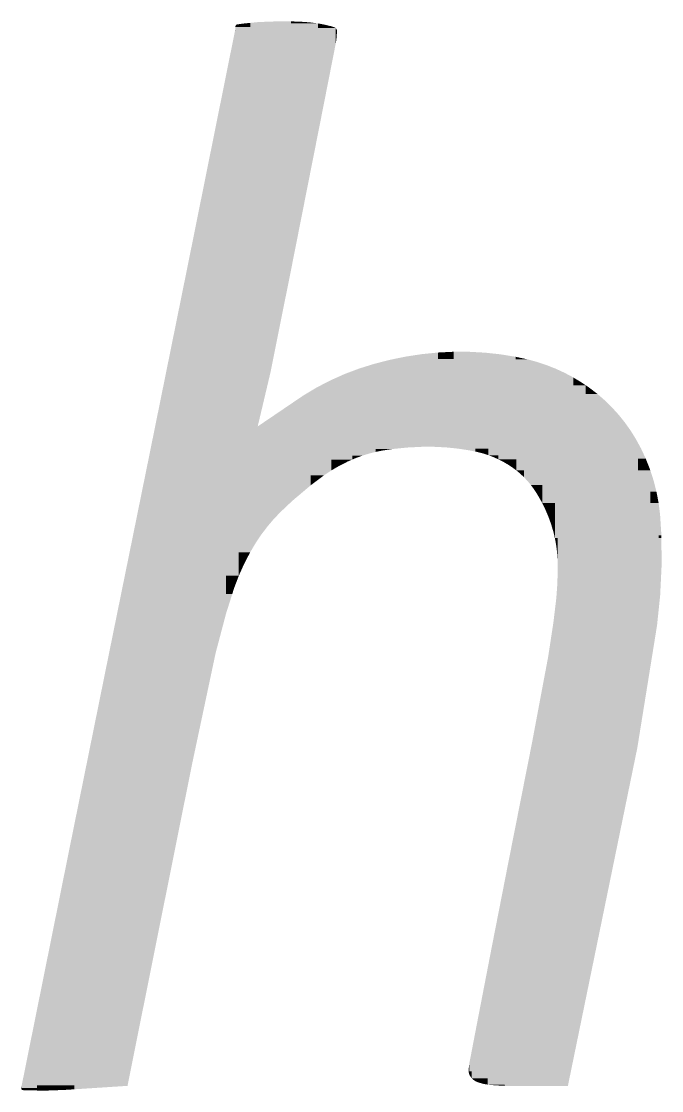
# Model space of a CAD drawing. Extents: x 149 to 8866, y 149 to 4853.
# Drawn here: x 4203.4 to 4285.7, y 4636.4 to 4774.1 of the extents above; entities that cross this region are included whole.
import ezdxf

# ---------------------------------------------------------------- set-up
doc = ezdxf.new("R2010")
doc.units = 0
doc.layers.add('L1D0', color=1, linetype='CONTINUOUS')

msp = doc.modelspace()

# ---------------------------------------------------------------- linework, layer by layer
at = {"layer": 'L1D0'}
for points in [[(4230.888, 4773.148), (4230.9, 4773.321), (4230.9, 4773.148)], [(4230.9, 4773.435), (4230.91, 4773.487), (4230.932, 4773.435), (4230.932, 4773.535)], [(4230.9, 4773.321), (4230.9, 4773.435), (4230.932, 4773.321), (4230.932, 4773.435)], [(4230.9, 4772.89), (4230.9, 4773.321), (4232.817, 4772.89), (4232.817, 4773.321)], [(4230.932, 4773.535), (4230.962, 4773.579), (4231.123, 4773.535), (4231.123, 4773.579)], [(4230.932, 4773.321), (4230.932, 4773.535), (4231.969, 4773.321), (4231.969, 4773.535)], [(4230.962, 4773.579), (4231.002, 4773.615), (4231.123, 4773.579), (4231.123, 4773.615)], [(4231.002, 4773.615), (4231.046, 4773.643), (4231.123, 4773.615), (4231.123, 4773.643)], [(4231.046, 4773.643), (4231.097, 4773.66), (4231.123, 4773.643), (4231.123, 4773.664)], [(4231.123, 4773.535), (4231.123, 4773.664), (4231.969, 4773.535), (4231.969, 4773.777)], [(4231.969, 4773.321), (4231.969, 4773.777), (4232.817, 4773.321), (4232.817, 4773.862)], [(4232.817, 4773.862), (4233.868, 4773.964), (4234.924, 4773.862), (4234.924, 4774.004)], [(4232.817, 4772.89), (4232.817, 4773.862), (4234.924, 4772.89), (4234.924, 4773.862)], [(4234.924, 4774.004), (4236.174, 4774.05), (4238.051, 4774.004), (4238.051, 4774.05)], [(4234.924, 4772.89), (4234.924, 4774.004), (4238.051, 4772.89), (4238.051, 4774.004)], [(4238.051, 4773.789), (4238.051, 4774.05), (4239.301, 4773.789), (4239.301, 4774.007)], [(4238.051, 4772.609), (4238.051, 4773.789), (4241.511, 4772.609), (4241.511, 4773.789)], [(4239.301, 4773.789), (4239.301, 4774.007), (4239.926, 4773.789), (4239.926, 4773.962)], [(4239.926, 4773.789), (4239.926, 4773.962), (4241.511, 4773.789), (4240.457, 4773.924)], [(4241.511, 4773.616), (4241.511, 4773.789), (4242.429, 4773.616), (4242.033, 4773.69)], [(4241.511, 4773.179), (4241.511, 4773.616), (4242.429, 4773.179), (4242.429, 4773.616)], [(4242.429, 4773.179), (4242.429, 4773.616), (4243.212, 4773.179), (4243.212, 4773.424)], [(4243.212, 4773.305), (4243.212, 4773.424), (4243.598, 4773.305)], [(4243.212, 4773.179), (4243.212, 4773.305), (4243.598, 4773.179), (4243.598, 4773.305)], [(4243.598, 4773.264), (4243.598, 4773.305), (4243.695, 4773.264), (4243.631, 4773.295)], [(4243.598, 4773.225), (4243.598, 4773.264), (4243.754, 4773.225), (4243.695, 4773.264)], [(4230.488, 4771.102), (4230.848, 4772.89), (4238.051, 4771.102), (4238.051, 4772.89)], [(4230.848, 4772.89), (4230.865, 4772.976), (4230.9, 4772.89), (4230.9, 4772.976)], [(4230.865, 4772.976), (4230.888, 4773.148), (4230.9, 4772.976), (4230.9, 4773.148)], [(4238.051, 4771.102), (4238.051, 4772.609), (4243.782, 4771.102), (4243.782, 4772.609)], [(4241.511, 4772.609), (4241.511, 4773.179), (4243.808, 4772.609), (4243.808, 4773.179)], [(4243.598, 4773.179), (4243.598, 4773.225), (4243.808, 4773.179), (4243.754, 4773.225)], [(4243.782, 4772.177), (4243.782, 4772.609), (4243.928, 4772.177), (4243.95, 4772.609)], [(4243.782, 4771.745), (4243.782, 4772.177), (4243.886, 4771.745), (4243.928, 4772.177)], [(4243.808, 4773.064), (4243.808, 4773.179), (4243.891, 4773.064), (4243.853, 4773.123)], [(4243.808, 4773), (4243.808, 4773.064), (4243.921, 4773), (4243.891, 4773.064)], [(4243.808, 4772.932), (4243.808, 4773), (4243.94, 4772.932), (4243.921, 4773)], [(4243.808, 4772.861), (4243.808, 4772.932), (4243.95, 4772.861), (4243.94, 4772.932)], [(4243.808, 4772.609), (4243.808, 4772.861), (4243.95, 4772.609), (4243.95, 4772.861)], [(4228.851, 4762.968), (4230.488, 4771.102), (4242.18, 4762.968), (4243.782, 4771.102)], [(4243.782, 4771.102), (4243.782, 4771.745), (4243.824, 4771.315), (4243.886, 4771.745)], [(4228.451, 4760.98), (4228.851, 4762.968), (4241.788, 4760.98), (4242.18, 4762.968)], [(4226.853, 4753.044), (4228.451, 4760.98), (4240.219, 4753.044), (4241.788, 4760.98)], [(4226.413, 4750.857), (4226.853, 4753.044), (4239.787, 4750.857), (4240.219, 4753.044)], [(4224.636, 4742.031), (4226.413, 4750.857), (4238.042, 4742.031), (4239.787, 4750.857)], [(4222.688, 4732.412), (4224.555, 4741.632), (4236.111, 4732.412), (4237.963, 4741.632)], [(4224.555, 4741.632), (4224.636, 4742.031), (4237.963, 4741.632), (4238.042, 4742.031)], [(4222.069, 4729.354), (4222.406, 4731.02), (4222.688, 4729.354), (4222.688, 4732.412)], [(4222.688, 4729.354), (4222.688, 4732.412), (4235.497, 4729.354), (4236.111, 4732.412)], [(4251.196, 4730.57), (4252.801, 4730.898), (4254.864, 4730.57), (4254.864, 4731.213)], [(4254.864, 4730.57), (4254.864, 4731.213), (4256.941, 4730.57), (4256.941, 4731.421)], [(4256.941, 4730.57), (4256.941, 4731.421), (4257.983, 4730.57), (4257.983, 4731.474)], [(4257.983, 4730.57), (4257.983, 4731.474), (4258.982, 4730.57), (4258.982, 4731.524)], [(4258.982, 4730.57), (4258.982, 4731.524), (4260.985, 4730.57), (4260.985, 4731.519)], [(4260.985, 4730.57), (4260.985, 4731.519), (4262.984, 4730.57), (4262.984, 4731.408)], [(4262.984, 4730.57), (4262.984, 4731.408), (4264.975, 4730.57), (4264.975, 4731.194)], [(4264.975, 4730.531), (4264.975, 4731.194), (4266.953, 4730.531), (4266.953, 4730.875)], [(4266.953, 4730.531), (4266.953, 4730.875), (4268.545, 4730.531), (4267.932, 4730.663)], [(4221.216, 4725.143), (4222.069, 4729.354), (4234.524, 4725.143), (4234.524, 4729.354)], [(4234.524, 4725.143), (4234.524, 4729.354), (4235.379, 4728.764), (4235.497, 4729.354)], [(4244.936, 4728.652), (4246.793, 4729.354), (4251.196, 4728.652), (4251.196, 4729.354)], [(4246.793, 4729.354), (4247.74, 4729.65), (4248.736, 4729.354), (4248.736, 4729.96)], [(4248.736, 4729.96), (4250.756, 4730.48), (4251.196, 4729.96), (4251.196, 4730.57)], [(4248.736, 4729.354), (4248.736, 4729.96), (4251.196, 4729.354), (4251.196, 4729.96)], [(4251.196, 4723.415), (4251.196, 4730.57), (4264.975, 4723.415), (4264.975, 4730.57)], [(4264.975, 4729.336), (4264.975, 4730.531), (4268.545, 4729.336), (4268.545, 4730.531)], [(4264.975, 4727.215), (4264.975, 4729.336), (4272.116, 4727.215), (4272.116, 4729.336)], [(4268.545, 4729.8), (4268.545, 4730.531), (4270.948, 4729.8), (4269.757, 4730.199)], [(4268.545, 4729.336), (4268.545, 4729.8), (4272.116, 4729.336), (4270.948, 4729.8)], [(4272.116, 4728.218), (4272.116, 4729.336), (4274.365, 4728.218), (4273.256, 4728.809)], [(4241.363, 4726.929), (4243.125, 4727.843), (4244.936, 4726.929), (4244.936, 4728.652)], [(4244.936, 4725.356), (4244.936, 4728.652), (4251.196, 4725.356), (4251.196, 4728.652)], [(4272.116, 4727.215), (4272.116, 4728.218), (4274.365, 4727.215), (4274.365, 4728.218)], [(4274.365, 4727.215), (4274.365, 4728.218), (4275.959, 4727.215), (4275.44, 4727.569)], [(4238.839, 4725.356), (4239.659, 4725.913), (4241.363, 4725.356), (4241.363, 4726.929)], [(4241.363, 4725.356), (4241.363, 4726.929), (4244.936, 4725.356), (4244.936, 4726.929)], [(4264.975, 4723.415), (4264.975, 4727.215), (4275.959, 4723.415), (4275.959, 4727.215)], [(4275.959, 4726.08), (4275.959, 4727.215), (4277.488, 4726.08), (4276.484, 4726.857)], [(4220.561, 4721.909), (4221.216, 4725.143), (4233.759, 4721.909), (4234.524, 4725.143)], [(4233.759, 4721.909), (4238.839, 4725.356), (4251.196, 4721.909), (4251.196, 4725.356)], [(4275.959, 4725.246), (4275.959, 4726.08), (4278.446, 4725.246), (4277.488, 4726.08)], [(4275.959, 4724.356), (4275.959, 4725.246), (4279.352, 4724.356), (4278.446, 4725.246)], [(4275.959, 4723.415), (4275.959, 4724.356), (4280.203, 4723.415), (4279.352, 4724.356)], [(4251.196, 4719.285), (4251.196, 4723.415), (4254.85, 4719.285), (4254.85, 4723.415)], [(4254.85, 4719.285), (4254.85, 4723.415), (4259.527, 4719.285), (4259.527, 4723.415)], [(4259.527, 4719.054), (4259.527, 4723.415), (4267.053, 4719.054), (4267.053, 4723.415)], [(4267.053, 4719.755), (4267.053, 4723.415), (4280.203, 4719.755), (4280.203, 4723.415)], [(4280.203, 4721.389), (4280.203, 4723.415), (4281.734, 4721.389), (4280.999, 4722.424)], [(4219.412, 4716.24), (4219.77, 4718.002), (4220.561, 4716.24), (4220.561, 4721.909)], [(4220.561, 4716.24), (4220.561, 4721.909), (4243.228, 4716.24), (4243.228, 4721.909)], [(4243.228, 4719.014), (4243.228, 4721.909), (4251.196, 4719.014), (4251.196, 4721.909)], [(4280.203, 4720.313), (4280.203, 4721.389), (4282.407, 4720.313), (4281.734, 4721.389)], [(4267.053, 4716.24), (4267.053, 4719.755), (4282.711, 4716.24), (4282.711, 4719.755)], [(4280.203, 4719.755), (4280.203, 4720.313), (4282.711, 4719.755), (4282.407, 4720.313)], [(4282.711, 4717.752), (4282.711, 4719.755), (4283.699, 4717.752), (4283.068, 4719.102)], [(4243.228, 4718.134), (4243.228, 4719.014), (4247.191, 4718.134), (4247.191, 4719.014)], [(4247.191, 4718.632), (4247.191, 4719.014), (4248.944, 4718.632), (4248.944, 4719.014)], [(4247.191, 4718.134), (4247.191, 4718.632), (4248.061, 4718.405), (4248.944, 4718.632)], [(4248.944, 4718.632), (4248.944, 4719.014), (4249.838, 4718.812), (4249.838, 4719.014)], [(4249.838, 4718.812), (4249.838, 4719.014), (4250.289, 4718.879), (4250.289, 4719.014)], [(4250.289, 4718.879), (4250.289, 4719.014), (4251.196, 4719.014)], [(4251.196, 4719.014), (4251.196, 4719.285), (4253.02, 4719.195), (4254.85, 4719.285)], [(4259.527, 4719.054), (4258.027, 4719.208), (4259.527, 4719.285), (4256.52, 4719.285)], [(4261.757, 4718.673), (4261.018, 4718.825), (4261.757, 4719.054), (4259.527, 4719.054)], [(4262.1, 4718.603), (4261.757, 4718.673), (4262.1, 4719.054), (4261.757, 4719.054)], [(4262.1, 4718.603), (4262.1, 4719.054), (4263.441, 4718.603), (4263.441, 4719.054)], [(4263.441, 4718.211), (4262.775, 4718.425), (4263.441, 4718.603), (4262.1, 4718.603)], [(4263.441, 4718.211), (4263.441, 4719.054), (4267.053, 4718.211), (4267.053, 4719.054)], [(4264.731, 4717.677), (4264.093, 4717.961), (4264.731, 4718.211), (4263.441, 4718.211)], [(4264.731, 4717.677), (4264.731, 4718.211), (4267.053, 4717.677), (4267.053, 4718.211)], [(4243.228, 4717.638), (4243.228, 4718.134), (4245.916, 4717.638), (4245.916, 4718.134)], [(4243.228, 4716.868), (4243.228, 4717.638), (4244.304, 4716.868), (4244.304, 4717.638)], [(4243.228, 4716.24), (4243.228, 4716.868), (4243.273, 4716.27), (4244.304, 4716.868)], [(4244.304, 4716.868), (4244.304, 4717.638), (4245.37, 4717.403), (4245.916, 4717.638)], [(4245.916, 4717.638), (4245.916, 4718.134), (4246.335, 4717.818), (4247.191, 4718.134)], [(4265.958, 4717.006), (4265.353, 4717.358), (4265.958, 4717.677), (4264.731, 4717.677)], [(4265.958, 4717.006), (4265.958, 4717.677), (4267.053, 4717.006), (4267.053, 4717.677)], [(4266.25, 4716.814), (4265.958, 4717.006), (4267.053, 4716.814), (4267.053, 4717.006)], [(4282.711, 4716.366), (4282.711, 4717.752), (4284.246, 4716.366), (4283.699, 4717.752)], [(4218.402, 4711.268), (4219.412, 4716.24), (4237.09, 4711.268), (4237.09, 4716.24)], [(4237.09, 4714.323), (4237.09, 4716.24), (4240.57, 4714.323), (4240.57, 4716.24)], [(4240.57, 4715.612), (4240.57, 4716.24), (4242.28, 4715.612), (4243.228, 4716.24)], [(4240.57, 4715.253), (4240.57, 4715.612), (4241.804, 4715.253), (4242.28, 4715.612)], [(4266.525, 4716.633), (4266.25, 4716.814), (4267.053, 4716.633), (4267.053, 4716.814)], [(4267.053, 4716.24), (4266.525, 4716.633), (4267.053, 4716.633)], [(4268.033, 4715.364), (4267.556, 4715.817), (4268.033, 4716.24), (4267.053, 4716.24)], [(4268.033, 4715.364), (4268.033, 4716.24), (4270.366, 4715.364), (4270.366, 4716.24)], [(4270.366, 4712.042), (4270.366, 4716.24), (4284.287, 4712.042), (4284.287, 4716.24)], [(4282.711, 4716.24), (4282.711, 4716.366), (4284.287, 4716.24), (4284.246, 4716.366)], [(4284.287, 4713.507), (4284.287, 4716.24), (4285.072, 4713.507), (4284.702, 4714.949)], [(4237.09, 4711.268), (4237.09, 4714.323), (4238.211, 4712.329), (4240.57, 4714.323)], [(4240.57, 4714.323), (4240.57, 4715.253), (4241.804, 4715.253)], [(4268.483, 4714.884), (4268.033, 4715.364), (4270.366, 4714.884), (4270.366, 4715.364)], [(4268.903, 4714.378), (4268.483, 4714.884), (4270.366, 4714.378), (4270.366, 4714.884)], [(4269.293, 4713.847), (4268.903, 4714.378), (4270.366, 4713.847), (4270.366, 4714.378)], [(4269.473, 4713.572), (4269.293, 4713.847), (4270.366, 4713.572), (4270.366, 4713.847)], [(4269.757, 4713.133), (4269.473, 4713.572), (4270.366, 4713.133), (4270.366, 4713.572)], [(4270.366, 4712.042), (4270.275, 4712.225), (4270.366, 4713.133), (4269.757, 4713.133)], [(4284.287, 4712.042), (4284.287, 4713.507), (4285.35, 4712.042), (4285.072, 4713.507)], [(4270.74, 4711.288), (4270.366, 4712.042), (4271.996, 4711.288), (4271.996, 4712.042)], [(4271.996, 4707.549), (4271.996, 4712.042), (4285.35, 4707.549), (4285.35, 4712.042)], [(4285.35, 4709.822), (4285.35, 4712.042), (4285.582, 4709.822), (4285.536, 4710.565)], [(4217.523, 4706.943), (4218.402, 4711.268), (4233.522, 4706.943), (4233.522, 4711.268)], [(4233.522, 4710.839), (4233.522, 4711.268), (4236.636, 4710.839), (4237.09, 4711.268)], [(4233.522, 4709.931), (4233.522, 4710.839), (4235.778, 4709.931), (4236.636, 4710.839)], [(4271.152, 4710.327), (4270.74, 4711.288), (4271.996, 4710.327), (4271.996, 4711.288)], [(4271.509, 4709.345), (4271.152, 4710.327), (4271.996, 4709.345), (4271.996, 4710.327)], [(4233.522, 4708.977), (4233.522, 4709.931), (4234.972, 4708.977), (4235.778, 4709.931)], [(4233.522, 4706.943), (4233.522, 4708.977), (4234.219, 4707.979), (4234.972, 4708.977)], [(4271.658, 4708.844), (4271.509, 4709.345), (4271.996, 4708.844), (4271.996, 4709.345)], [(4271.786, 4708.416), (4271.658, 4708.844), (4271.996, 4708.416), (4271.996, 4708.844)], [(4285.35, 4707.889), (4285.35, 4709.822), (4285.706, 4707.889), (4285.582, 4709.822)], [(4271.996, 4707.549), (4271.786, 4708.416), (4271.996, 4708.416)], [(4272.158, 4706.67), (4271.996, 4707.549), (4272.367, 4706.67), (4272.367, 4707.549)], [(4272.367, 4703.516), (4272.367, 4707.549), (4285.708, 4703.516), (4285.708, 4707.549)], [(4285.35, 4707.549), (4285.35, 4707.889), (4285.708, 4707.549), (4285.706, 4707.889)], [(4285.708, 4703.516), (4285.708, 4707.549), (4285.709, 4703.516), (4285.733, 4704.015)], [(4216.658, 4702.69), (4217.125, 4704.985), (4217.523, 4702.69), (4217.523, 4706.943)], [(4217.523, 4702.69), (4217.523, 4706.943), (4231.329, 4702.69), (4231.329, 4706.943)], [(4231.329, 4706.406), (4231.329, 4706.943), (4233.204, 4706.406), (4233.522, 4706.943)], [(4231.329, 4705.688), (4231.329, 4706.406), (4232.778, 4705.688), (4233.204, 4706.406)], [(4272.273, 4705.785), (4272.158, 4706.67), (4272.367, 4705.785), (4272.367, 4706.67)], [(4231.329, 4704.209), (4231.329, 4705.688), (4232.011, 4704.209), (4232.778, 4705.688)], [(4272.338, 4704.895), (4272.273, 4705.785), (4272.367, 4704.895), (4272.367, 4705.785)], [(4272.348, 4704.449), (4272.338, 4704.895), (4272.367, 4704.449), (4272.367, 4704.895)], [(4272.367, 4703.516), (4272.348, 4704.449), (4272.367, 4704.449)], [(4231.329, 4702.69), (4231.329, 4704.209), (4232.011, 4704.209)], [(4272.318, 4701.652), (4272.367, 4703.516), (4285.619, 4701.652), (4285.709, 4703.516)], [(4215.67, 4697.829), (4216.658, 4702.69), (4229.688, 4697.829), (4229.688, 4702.69)], [(4229.688, 4701.132), (4229.688, 4702.69), (4230.736, 4701.132), (4231.329, 4702.69)], [(4229.688, 4700.339), (4229.688, 4701.132), (4230.484, 4700.339), (4230.736, 4701.132)], [(4229.688, 4697.829), (4229.688, 4700.339), (4230.484, 4700.339)], [(4272.071, 4698.865), (4272.183, 4699.791), (4272.318, 4698.865), (4272.318, 4701.652)], [(4272.318, 4698.865), (4272.318, 4701.652), (4285.413, 4698.865), (4285.413, 4701.652)], [(4285.413, 4698.865), (4285.413, 4701.652), (4285.546, 4700.146), (4285.619, 4701.652)], [(4214.635, 4692.738), (4215.67, 4697.829), (4228.344, 4692.738), (4229.688, 4697.829)], [(4271.46, 4694.383), (4271.807, 4696.648), (4272.071, 4694.383), (4272.071, 4698.865)], [(4272.071, 4696.295), (4272.071, 4698.865), (4285.145, 4696.295), (4285.413, 4698.865)], [(4272.071, 4694.383), (4272.071, 4696.295), (4284.837, 4694.383), (4285.145, 4696.295)], [(4270.718, 4690.04), (4271.13, 4692.234), (4271.46, 4690.04), (4271.46, 4694.383)], [(4271.46, 4690.04), (4271.46, 4694.383), (4284.138, 4690.04), (4284.837, 4694.383)], [(4214.113, 4690.163), (4214.48, 4691.973), (4214.635, 4690.163), (4214.635, 4692.738)], [(4214.635, 4690.163), (4214.635, 4692.738), (4227.798, 4690.163), (4227.798, 4692.738)], [(4227.798, 4690.163), (4227.798, 4692.738), (4228.344, 4692.738)], [(4211.843, 4678.958), (4214.113, 4690.163), (4225.422, 4678.958), (4227.798, 4690.163)], [(4269.045, 4681.124), (4270.718, 4690.04), (4282.702, 4681.124), (4284.138, 4690.04)], [(4268.924, 4680.512), (4269.045, 4681.124), (4282.603, 4680.512), (4282.702, 4681.124)], [(4267.285, 4672.225), (4268.924, 4680.512), (4280.901, 4672.225), (4282.603, 4680.512)], [(4209.614, 4667.959), (4211.744, 4678.47), (4223.21, 4667.959), (4225.318, 4678.47)], [(4211.744, 4678.47), (4211.843, 4678.958), (4225.318, 4678.47), (4225.422, 4678.958)], [(4266.202, 4666.75), (4267.285, 4672.225), (4279.777, 4666.75), (4280.901, 4672.225)], [(4209.37, 4666.75), (4209.614, 4667.959), (4222.967, 4666.75), (4223.21, 4667.959)], [(4207.397, 4656.958), (4209.37, 4666.75), (4221.003, 4656.958), (4222.967, 4666.75)], [(4264.926, 4660.245), (4266.1, 4666.237), (4278.442, 4660.245), (4279.672, 4666.237)], [(4266.1, 4666.237), (4266.202, 4666.75), (4279.672, 4666.237), (4279.777, 4666.75)], [(4263.903, 4655.024), (4264.926, 4660.245), (4277.37, 4655.024), (4278.442, 4660.245)], [(4205.395, 4647.03), (4207.397, 4656.958), (4219.012, 4647.03), (4221.003, 4656.958)], [(4262.893, 4649.798), (4263.903, 4655.024), (4276.297, 4649.798), (4277.37, 4655.024)], [(4262.026, 4645.307), (4262.893, 4649.798), (4275.375, 4645.307), (4276.297, 4649.798)], [(4203.394, 4637.102), (4205.395, 4647.03), (4217.02, 4637.102), (4219.012, 4647.03)], [(4261.163, 4640.814), (4262.026, 4645.307), (4274.453, 4640.814), (4275.375, 4645.307)], [(4260.903, 4639.2), (4261.008, 4640.011), (4261.008, 4639.2)], [(4261.008, 4640.011), (4261.163, 4640.814), (4265.539, 4640.011), (4265.539, 4640.814)], [(4261.008, 4638.9), (4261.008, 4640.011), (4265.539, 4638.9), (4265.539, 4640.011)], [(4265.539, 4637.025), (4265.539, 4640.814), (4273.675, 4637.025), (4274.453, 4640.814)], [(4260.892, 4639.02), (4260.896, 4639.141), (4261.008, 4639.02), (4261.008, 4639.141)], [(4260.896, 4638.9), (4260.892, 4639.02), (4261.008, 4638.9), (4261.008, 4639.02)], [(4260.896, 4639.141), (4260.903, 4639.2), (4261.008, 4639.141), (4261.008, 4639.2)], [(4260.911, 4638.781), (4260.896, 4638.9), (4261.304, 4638.781), (4261.304, 4638.9)], [(4260.935, 4638.664), (4260.911, 4638.781), (4261.304, 4638.664), (4261.304, 4638.781)], [(4260.97, 4638.548), (4260.935, 4638.664), (4261.304, 4638.548), (4261.304, 4638.664)], [(4261.015, 4638.436), (4260.97, 4638.548), (4261.304, 4638.436), (4261.304, 4638.548)], [(4261.069, 4638.329), (4261.015, 4638.436), (4261.304, 4638.329), (4261.304, 4638.436)], [(4261.304, 4638.007), (4261.304, 4638.9), (4265.539, 4638.007), (4265.539, 4638.9)], [(4203.36, 4636.889), (4203.379, 4637.031), (4203.394, 4636.889), (4203.394, 4637.102)], [(4203.394, 4636.745), (4203.394, 4637.102), (4205.355, 4636.745), (4205.355, 4637.102)], [(4206.457, 4636.413), (4205.355, 4636.428), (4206.457, 4637.102), (4205.355, 4637.102)], [(4206.457, 4636.413), (4206.457, 4637.102), (4207.559, 4636.452), (4207.559, 4637.102)], [(4207.559, 4636.452), (4207.559, 4637.102), (4208.869, 4636.499), (4208.869, 4637.102)], [(4208.869, 4636.499), (4208.869, 4637.102), (4210.178, 4636.583), (4210.178, 4637.102)], [(4210.178, 4636.583), (4210.178, 4637.102), (4217.005, 4637.025), (4217.02, 4637.102)], [(4261.131, 4638.226), (4261.069, 4638.329), (4261.304, 4638.226), (4261.304, 4638.329)], [(4261.166, 4638.176), (4261.131, 4638.226), (4261.304, 4638.176), (4261.304, 4638.226)], [(4261.209, 4638.118), (4261.166, 4638.176), (4261.304, 4638.118), (4261.304, 4638.176)], [(4261.304, 4638.007), (4261.209, 4638.118), (4261.304, 4638.118)], [(4261.407, 4637.904), (4261.304, 4638.007), (4261.887, 4637.904), (4261.887, 4638.007)], [(4261.517, 4637.808), (4261.407, 4637.904), (4261.887, 4637.808), (4261.887, 4637.904)], [(4261.634, 4637.721), (4261.517, 4637.808), (4261.887, 4637.721), (4261.887, 4637.808)], [(4261.887, 4637.575), (4261.757, 4637.643), (4261.887, 4637.721), (4261.634, 4637.721)], [(4261.887, 4637.575), (4261.887, 4638.007), (4263.368, 4637.575), (4263.368, 4638.007)], [(4262.088, 4637.493), (4262.02, 4637.517), (4262.088, 4637.575), (4261.887, 4637.575)], [(4262.088, 4637.493), (4262.088, 4637.575), (4262.266, 4637.493), (4262.266, 4637.575)], [(4262.266, 4637.431), (4262.088, 4637.493), (4262.266, 4637.493)], [(4262.266, 4637.431), (4262.266, 4637.575), (4262.629, 4637.431), (4262.629, 4637.575)], [(4262.629, 4637.327), (4262.266, 4637.431), (4262.629, 4637.431)], [(4262.629, 4637.327), (4262.629, 4637.575), (4263.368, 4637.327), (4263.368, 4637.575)], [(4263.368, 4637.179), (4262.996, 4637.243), (4263.368, 4637.327), (4262.629, 4637.327)], [(4263.368, 4637.179), (4263.368, 4638.007), (4265.539, 4637.179), (4265.539, 4638.007)], [(4263.931, 4637.124), (4263.743, 4637.135), (4263.931, 4637.179), (4263.368, 4637.179)], [(4265.539, 4637.025), (4263.931, 4637.124), (4265.539, 4637.179), (4263.931, 4637.179)], [(4203.35, 4636.745), (4203.36, 4636.889), (4203.394, 4636.745), (4203.394, 4636.889)], [(4203.35, 4636.651), (4203.35, 4636.745), (4203.543, 4636.651), (4203.543, 4636.745)], [(4203.36, 4636.607), (4203.35, 4636.651), (4203.543, 4636.607), (4203.543, 4636.651)], [(4203.379, 4636.567), (4203.36, 4636.607), (4203.543, 4636.567), (4203.543, 4636.607)], [(4203.405, 4636.532), (4203.379, 4636.567), (4203.543, 4636.532), (4203.543, 4636.567)], [(4203.44, 4636.504), (4203.405, 4636.532), (4203.543, 4636.504), (4203.543, 4636.532)], [(4203.479, 4636.484), (4203.44, 4636.504), (4203.479, 4636.504)], [(4203.479, 4636.484), (4203.479, 4636.504), (4203.543, 4636.484), (4203.543, 4636.504)], [(4203.521, 4636.473), (4203.479, 4636.484), (4203.543, 4636.473), (4203.543, 4636.484)], [(4204.449, 4636.439), (4203.543, 4636.473), (4204.449, 4636.745), (4203.543, 4636.745)], [(4205.355, 4636.428), (4204.449, 4636.439), (4205.355, 4636.745), (4204.449, 4636.745)]]:
    msp.add_solid(points, dxfattribs=at)

doc.saveas('drawing.dxf')
